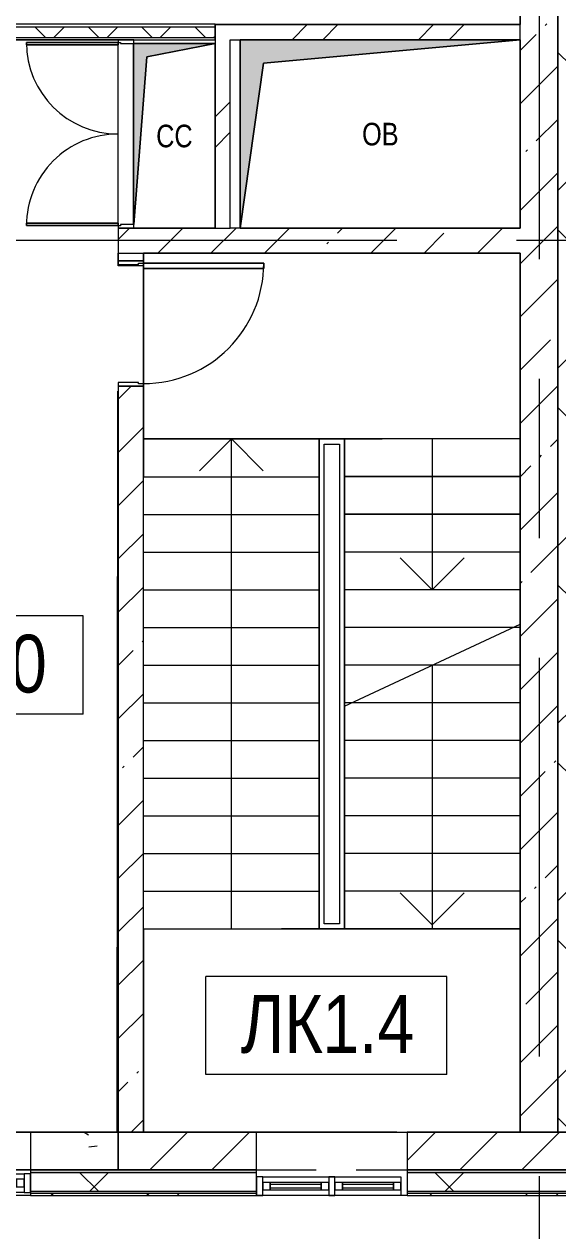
# Model space of a CAD drawing. Header units: millimetres. Extents: x 48966 to 294585, y -43515 to 30344.
# Drawn here: x 87832 to 92082, y -32169 to -22559 of the extents above; entities that cross this region are included whole.
import ezdxf

# ---------------------------------------------------------------- set-up
doc = ezdxf.new("R2010")
doc.units = ezdxf.units.MM
doc.linetypes.add('Осевые', pattern=[6350, 1270, -952.5, 3175, -952.5])
doc.linetypes.add('Сверху', pattern=[793.75, 476.25, -317.5])
for name, color, linetype, lineweight in [('Двери', 7, 'Continuous', 9), ('Импосты витража', 7, 'Continuous', 9), ('Импосты витража-1', 7, 'Continuous', 18), ('Каркас_Импост', 7, 'Continuous', 9), ('Контуры', 7, 'Continuous', 9), ('Линии подступенков-1', 7, 'Continuous', 9), ('Линии свеса', 7, 'Continuous', 9), ('Марки вырезов', 7, 'Continuous', 9), ('Марки помещений', 7, 'Continuous', 9), ('Обобщенные модели', 7, 'Continuous', 9), ('Общие ребра', 7, 'Continuous', 9), ('Окна', 7, 'Continuous', 9), ('Окна-1', 7, 'Сверху', 9), ('Окна-2', 7, 'Continuous', 18), ('Оси-2', 7, 'Осевые', 9), ('Панель', 7, 'Continuous', 9), ('Перекрытия', 7, 'Continuous', 9), ('Стены-1', 7, 'Continuous', 18), ('Типовые аннотации', 7, 'Continuous', 9), ('Черная _1 сплошная', 7, 'Continuous', 9), ('Штриховка разреза-1', 7, 'Continuous', 9), ('Элементы узлов', 7, 'Continuous', 9)]:
    doc.layers.add(name, color=color, linetype=linetype, lineweight=lineweight)
doc.layers.add('Обобщенные модели-2', color=7, linetype='Continuous', lineweight=9, true_color=0xffbc79)
doc.styles.add('Arial', font='Arial.ttf', dxfattribs={"width": 0.8, "height": 180})
doc.styles.add('Arial Narrow_1', font='Arial Narrow.ttf', dxfattribs={"height": 460})
pattern_1 = [(45, (0, 0), (-502.8943, 502.8943), []), (45, (0, 762), (-502.8943, 502.8943), [])]
pattern_2 = [(45, (0, 0), (-424.264, 424.264), [600, -100, 20, -100]), (45, (0, 424), (-424.264, 424.264), [])]
pattern_3 = [(0, (0, 0), (812.8, 203.2), [67.056, -542.544, 67.056, -542.544, -3251.2]), (0, (0, 0), (812.8, 203.2), [-1219.2, 67.056, -1152.144, 67.056, -542.544, -1422.4]), (0, (0, 0), (812.8, 203.2), [-3048, 67.056, -339.344, 67.056, -948.944]), (120, (304.8, 101.6), (-582.37636, 602.30545), [67.056, -542.544, 67.056, -542.544, -3251.2]), (120, (304.8, 101.6), (-582.37636, 602.30545), [-1219.2, 67.056, -1152.144, 67.056, -542.544, -1422.4]), (120, (304.8, 101.6), (-582.37636, 602.30545), [-3048, 67.056, -339.344, 67.056, -948.944]), (240, (406.4, 508), (-230.42364, -805.50545), [67.056, -542.544, 67.056, -542.544, -3251.2]), (240, (406.4, 508), (-230.42364, -805.50545), [-1219.2, 67.056, -1152.144, 67.056, -542.544, -1422.4]), (240, (406.4, 508), (-230.42364, -805.50545), [-3048, 67.056, -339.344, 67.056, -948.944])]
pattern_4 = [(45, (0, 0), (-707.107, 707.107), []), (135, (0, 0), (-707.107, -707.107), [])]

# ---------------------------------------------------------------- blocks, each defined once
blk = doc.blocks.new('Дверь - Двупольная_без ручек - ДТ1 21-15-6161257-План 4-го этажа на отм_ _8_400')
at = {"layer": 'Двери'}
for p, q in [((-709, 791.5), (-729, 791.5)), ((-729, 791.5), (-729, 62.5)), ((-709, 62.5), (-709, 791.5)), ((709, 62.5), (709, 791.5)), ((709, 791.5), (729, 791.5)), ((729, 791.5), (729, 62.5)), ((-729, 62.5), (-709, 62.5)), ((729, 62.5), (709, 62.5))]:
    blk.add_line(p, q, dxfattribs=at)
for centre, start, end in [((-729, 62.5), 360, 90), ((729, 62.5), 90, 180)]:
    blk.add_arc(centre, 729, start, end, dxfattribs=at)
at = {"layer": 'Каркас_Импост'}
for p, q in [((-730, 62.5), (-750, 62.5)), ((-750, 62.5), (-750, -62.5)), ((-730, 42.5), (-730, 62.5)), ((-720, 42.5), (-730, 42.5)), ((-720, -62.5), (-720, 42.5)), ((730, 42.5), (720, 42.5)), ((720, 42.5), (720, -62.5)), ((750, 62.5), (730, 62.5)), ((730, 62.5), (730, 42.5)), ((750, -62.5), (750, 62.5)), ((-750, -62.5), (-720, -62.5)), ((720, -62.5), (750, -62.5))]:
    blk.add_line(p, q, dxfattribs=at)
at = {"layer": 'Панель'}
for p, q in [((-729, 791.5), (-709, 791.5)), ((-729, 62.5), (-729, 791.5)), ((-709, 791.5), (-709, 62.5)), ((709, 791.5), (709, 62.5)), ((729, 791.5), (709, 791.5)), ((729, 62.5), (729, 791.5)), ((-709, 62.5), (-729, 62.5)), ((709, 62.5), (729, 62.5))]:
    blk.add_line(p, q, dxfattribs=at)
blk = doc.blocks.new('M_Окно-Квадратный проем - 1200 x 11450 mm-V1-План 4-го этажа на отм_ _8_400')
at = {"layer": 'Окна'}
for p, q in [((-608.2, -102.5), (-608.2, 102.5)), ((591.8, 102.5), (591.8, -102.5))]:
    blk.add_line(p, q, dxfattribs=at)
at = {"layer": 'Окна-1'}
for p, q in [((-608.2, 102.5), (591.8, 102.5)), ((591.8, -102.5), (-608.2, -102.5))]:
    blk.add_line(p, q, dxfattribs=at)
blk = doc.blocks.new('Прямоугольный импост - Прямоугольный импост 1-2125134-План 4-го этажа на отм_ _8_400')
at = {"layer": 'Импосты витража-1'}
for p, q in [((0, 75), (-50, 75)), ((-50, 75), (-50, -75)), ((0, -75), (0, 75)), ((-50, -75), (0, -75))]:
    blk.add_line(p, q, dxfattribs=at)
blk = doc.blocks.new('Панель окно - Верхнее правое-8291081-План 4-го этажа на отм_ _8_400')
at = {"layer": 'Окна'}
for p, q in [((202.5, 30), (-202.5, 30)), ((-202.5, 30), (-202.5, -30)), ((202.5, -30), (202.5, 30)), ((-202.5, -30), (202.5, -30))]:
    blk.add_line(p, q, dxfattribs=at)
at = {"layer": 'Окна-2'}
for p, q in [((-202.5, 30), (-262.5, 30)), ((-262.5, 30), (-262.5, -30)), ((-202.5, -30), (-202.5, 30)), ((202.5, 12.5), (-202.5, 12.5)), ((-202.5, 12.5), (-202.5, -12.5)), ((202.5, 30), (202.5, -30)), ((262.5, 30), (202.5, 30)), ((202.5, -12.5), (202.5, 12.5)), ((262.5, -30), (262.5, 30)), ((-262.5, -30), (-202.5, -30)), ((-202.5, -12.5), (202.5, -12.5)), ((202.5, -30), (262.5, -30))]:
    blk.add_line(p, q, dxfattribs=at)
blk = doc.blocks.new('Прямоугольный импост - Прямоугольный импост 1-2125237-План 4-го этажа на отм_ _8_400')
at = {"layer": 'Импосты витража-1'}
for p, q in [((-50, 75), (0, 75)), ((-50, -75), (-50, 75)), ((0, 75), (0, -75)), ((0, -75), (-50, -75))]:
    blk.add_line(p, q, dxfattribs=at)
blk = doc.blocks.new('Прямоугольный импост - Прямоугольный импост 1-2125097-План 4-го этажа на отм_ _8_400')
at = {"layer": 'Импосты витража'}
for p, q in [((99481.6, 25742.1), (99481.6, 25892.1)), ((99481.6, 25892.1), (100031.6, 25892.1)), ((100031.6, 25742.1), (99481.6, 25742.1))]:
    blk.add_line(p, q, dxfattribs=at)
blk = doc.blocks.new('Панель окно - Верхнее левое-8278471-План 4-го этажа на отм_ _8_400')
at = {"layer": 'Окна'}
for p, q in [((202.5, 30), (-202.5, 30)), ((-202.5, 30), (-202.5, -30)), ((202.5, -30), (202.5, 30)), ((-202.5, -30), (202.5, -30))]:
    blk.add_line(p, q, dxfattribs=at)
at = {"layer": 'Окна-2'}
for p, q in [((-202.5, 30), (-262.5, 30)), ((-262.5, 30), (-262.5, -30)), ((-202.5, -30), (-202.5, 30)), ((202.5, 12.5), (-202.5, 12.5)), ((-202.5, 12.5), (-202.5, -12.5)), ((202.5, 30), (202.5, -30)), ((262.5, 30), (202.5, 30)), ((202.5, -12.5), (202.5, 12.5)), ((262.5, -30), (262.5, 30)), ((-262.5, -30), (-202.5, -30)), ((-202.5, -12.5), (202.5, -12.5)), ((202.5, -30), (262.5, -30))]:
    blk.add_line(p, q, dxfattribs=at)
blk = doc.blocks.new('Панель окно - Верхнее правое-8278466-План 4-го этажа на отм_ _8_400')
at = {"layer": 'Окна'}
for p, q in [((202.5, 30), (-202.5, 30)), ((-202.5, 30), (-202.5, -30)), ((202.5, -30), (202.5, 30)), ((-202.5, -30), (202.5, -30))]:
    blk.add_line(p, q, dxfattribs=at)
at = {"layer": 'Окна-2'}
for p, q in [((-202.5, 30), (-262.5, 30)), ((-262.5, 30), (-262.5, -30)), ((-202.5, -30), (-202.5, 30)), ((202.5, 12.5), (-202.5, 12.5)), ((-202.5, 12.5), (-202.5, -12.5)), ((202.5, 30), (202.5, -30)), ((262.5, 30), (202.5, 30)), ((202.5, -12.5), (202.5, 12.5)), ((262.5, -30), (262.5, 30)), ((-262.5, -30), (-202.5, -30)), ((-202.5, -12.5), (202.5, -12.5)), ((202.5, -30), (262.5, -30))]:
    blk.add_line(p, q, dxfattribs=at)
blk = doc.blocks.new('Прямоугольный импост - Прямоугольный импост 1-2108582-План 4-го этажа на отм_ _8_400')
at = {"layer": 'Импосты витража-1'}
for p, q in [((-25, 75), (25, 75)), ((-25, -75), (-25, 75)), ((25, 75), (25, -75)), ((25, -75), (-25, -75))]:
    blk.add_line(p, q, dxfattribs=at)
blk = doc.blocks.new('Прямоугольный импост - Прямоугольный импост 1-V5-План 4-го этажа на отм_ _8_400')
at = {"layer": 'Импосты витража'}
for p, q in [((76081.6, 25742.1), (76081.6, 25892.1)), ((76081.6, 25892.1), (76631.6, 25892.1)), ((76631.6, 25742.1), (76081.6, 25742.1))]:
    blk.add_line(p, q, dxfattribs=at)
blk = doc.blocks.new('M_Окно-Квадратный проем - 1200 x 11450 mm-V2-План 4-го этажа на отм_ _8_400')
at = {"layer": 'Окна'}
for p, q in [((-608.2, -150), (-608.2, 150)), ((591.8, 150), (591.8, -150))]:
    blk.add_line(p, q, dxfattribs=at)
at = {"layer": 'Окна-1'}
for p, q in [((-608.2, 150), (591.8, 150)), ((591.8, -150), (-608.2, -150))]:
    blk.add_line(p, q, dxfattribs=at)
blk = doc.blocks.new('170_ОтверстиеПрямоугольноеВертикальное - 170_ОтверстиеПрямоугольноеВертикальное-5689054-План 4-го этажа на отм_ _8_400')
at = {"layer": 'Обобщенные модели'}
for p, q in [((-1115, -750), (-1115, 750)), ((-1115, 750), (1115, 750)), ((1115, 750), (1115, -750)), ((1115, -750), (-1115, -750))]:
    blk.add_line(p, q, dxfattribs=at)
blk = doc.blocks.new('170_ОтверстиеПрямоугольноеВертикальное - 170_ОтверстиеПрямоугольноеВертикальное-5689056-План 4-го этажа на отм_ _8_400')
at = {"layer": 'Обобщенные модели'}
for p, q in [((-325, -706.5), (-325, 734)), ((-322.5, 735), (325, 735)), ((325, 735), (325, -735)), ((325, -735), (-322.5, -735))]:
    blk.add_line(p, q, dxfattribs=at)
blk = doc.blocks.new('Дверь - Однопольная - ДВ1_21х10-6240621-План 4-го этажа на отм_ _8_400')
at = {"layer": 'Двери'}
for p, q in [((-439, 1058), (-479, 1058)), ((-479, 1058), (-479, 100)), ((-439, 100), (-439, 1058)), ((-479, 100), (-439, 100))]:
    blk.add_line(p, q, dxfattribs=at)
blk.add_arc((-479, 100), 958, 360, 90, dxfattribs=at)
at = {"layer": 'Каркас_Импост'}
for p, q in [((-480, 100), (-500, 100)), ((-500, 100), (-500, -100)), ((-480, 60), (-480, 100)), ((500, 100), (480, 100)), ((480, 100), (480, 60)), ((500, -100), (500, 100)), ((-470, 60), (-480, 60)), ((-470, -100), (-470, 60)), ((480, 60), (470, 60)), ((470, 60), (470, -100)), ((-500, -100), (-470, -100)), ((470, -100), (500, -100))]:
    blk.add_line(p, q, dxfattribs=at)
at = {"layer": 'Панель'}
for p, q in [((-479, 1058), (-439, 1058)), ((-479, 100), (-479, 1058)), ((-439, 1058), (-439, 100)), ((-439, 100), (-479, 100))]:
    blk.add_line(p, q, dxfattribs=at)
blk = doc.blocks.new('Марка помещения_Р - Марка помещения-4575829-План 4-го этажа на отм_ _8_400')
at = {"layer": 'Марки помещений'}
for p, q in [((-4.79375, -1.95625), (-4.79375, 1.95625)), ((4.79375, 1.95625), (-4.79375, 1.95625)), ((4.79375, -1.95625), (4.79375, 1.95625)), ((4.79375, -1.95625), (-4.79375, -1.95625))]:
    blk.add_line(p, q, dxfattribs=at)

msp = doc.modelspace()

# ---------------------------------------------------------------- hatches: boundary and pattern name
at = {"layer": 'Штриховка разреза-1'}
h = msp.add_hatch(dxfattribs=at)
h.set_pattern_fill('FP_3', color=256, style=0, pattern_type=2)
h.set_pattern_definition(pattern_4)
h.paths.add_polyline_path([(92081.6, -31383.4), (92181.6, -31383.4), (92181.6, -15732.9), (92081.6, -15732.9), (92081.6, -29700.8)], flags=0)
h = msp.add_hatch(dxfattribs=at)
h.set_pattern_fill('FP_4', color=256, style=0, pattern_type=2)
h.set_pattern_definition(pattern_2)
h.paths.add_polyline_path([(92081.6, -31383.4), (92081.6, -16032.9), (91781.6, -16032.9), (91781.6, -31383.4), (92025.5, -31383.4)], flags=0)
h = msp.add_hatch(dxfattribs=at)
h.set_pattern_fill('FP_5', color=256, style=0, pattern_type=2)
h.set_pattern_definition([(45, (0, 0), (-212.132, 212.132), []), (135, (0, 0), (-212.132, -212.132), [])])
h.paths.add_polyline_path([(89351.6, -22665.4), (89351.6, -22580.4), (85751.6, -22580.4), (85751.6, -22665.4), (87163.9, -22665.4)], flags=0)
h = msp.add_hatch(dxfattribs=at)
h.set_pattern_fill('FP_2', color=256, style=0, pattern_type=2)
h.set_pattern_definition(pattern_1)
h.paths.add_polyline_path([(91781.6, -22682.9), (91781.6, -22562.9), (89351.6, -22562.9), (89351.6, -22682.9), (90405, -22682.9)], flags=0)
h = msp.add_hatch(dxfattribs=at)
h.set_pattern_fill('FP_2', color=256, style=0, pattern_type=2)
h.set_pattern_definition(pattern_1)
h.paths.add_polyline_path([(89471.6, -24182.9), (89471.6, -22682.9), (89351.6, -22682.9), (89351.6, -24182.9)], flags=0)
h = msp.add_hatch(dxfattribs=at)
h.set_pattern_fill('FP_4', color=256, style=0, pattern_type=2)
h.set_pattern_definition(pattern_2)
h.paths.add_polyline_path([(91781.6, -24382.9), (91781.6, -24182.9), (88579.1, -24184.1), (88579.1, -24382.9), (90405, -24382.9)], flags=0)
h = msp.add_hatch(dxfattribs=at)
h.set_pattern_fill('FP_4', color=256, style=0, pattern_type=2)
h.set_pattern_definition(pattern_2)
h.paths.add_polyline_path([(88581.6, -31382.9), (88781.6, -31382.9), (88781.6, -25442.9), (88581.6, -25442.9), (88581.6, -31381.4)], flags=0)
h.paths.add_polyline_path([(88781.6, -24442.9), (88781.6, -24382.9), (88581.6, -24382.9), (88581.6, -24442.9)], flags=0)
h = msp.add_hatch(dxfattribs=at)
h.set_pattern_fill('FP_8', color=256, style=0, pattern_type=2)
h.set_pattern_definition([(50, (0, 0), (1457.472, -127.512), [152.4, -1676.4]), (355, (0, 0), (-281.942, 1528.454), [121.92, -1341.12]), (100.451, (121.5, -10.6), (1175.541, 1400.933), [129.52, -1424.72]), (46.184, (0, 406.4), (2168.632, -336.342), [228.6, -2514.6]), (96.636, (180.7, 378.4), (1899.22, 1979.42), [194.28, -2137.08]), (351.184, (0, 406.4), (1899.24, 1979.4), [182.88, -2011.68]), (21, (203.2, 304.8), (1212.915, -818.121), [152.4, -1676.4]), (326, (203.2, 304.8), (494.417, 1473.504), [121.92, -1341.12]), (71.451, (304.3, 236.6), (1707.337, 655.37), [129.52, -1424.72]), (37.5, (0, 0), (24.7094, 676.4402), [67.056, -1257.808, 67.056, -1294.384, -1346.2]), (37.5, (0, 0), (24.7094, 676.4402), [-2686.304, 67.056, -1279.144]), (7.5, (0, 0), (534.558, 801.444), [67.056, -709.168, 67.056, -1227.328, -513.08]), (7.5, (0, 0), (534.558, 801.444), [-2070.608, 67.056, -446.024]), (327.5, (-453.14, 0), (1084.7275, -45.8312), [67.056, -440.944, 67.056, -1517.904, -2103.12]), (327.5, (-453.14, 0), (1084.7275, -45.8312), [-2092.96, 67.056, -2036.064]), (317.5, (-656.3, 0), (1185.035, 203.414), [67.056, -593.344, 67.056, -985.52, -1493.52]), (317.5, (-656.3, 0), (1185.035, 203.414), [-1712.976, 67.056, -1426.464])])
h.paths.add_polyline_path([(87974.2, -31683.4), (88581.6, -31683.4), (88581.6, -31383.4), (87881.6, -31383.4), (87881.6, -31683.4)], flags=0)
h.paths.add_polyline_path([(86681.6, -31683.4), (86681.6, -31383.4), (86031.6, -31383.4), (86031.6, -31683.4)], flags=0)
h = msp.add_hatch(dxfattribs=at)
h.set_pattern_fill('FP_7', color=256, style=0, pattern_type=2)
h.set_pattern_definition([(45, (0, 0), (-493.914, 493.914), []), (45, (493.9, 0), (-493.914, 493.914), [873.125, -174.625, 6.706, -167.919])])
h.paths.add_polyline_path([(88581.6, -31683.4), (89681.6, -31683.4), (89681.6, -31383.4), (88581.6, -31383.4)], flags=0)
h.paths.add_polyline_path([(90881.6, -31683.4), (100124.5, -31683.4), (100124.5, -31383.4), (90881.6, -31383.4)], flags=0)
h = msp.add_hatch(dxfattribs=at)
h.set_pattern_fill('FP_1', color=256, style=0, pattern_type=2)
h.set_pattern_definition(pattern_3)
h.paths.add_polyline_path([(86681.6, -31703.5), (86681.6, -31683.5), (83631.6, -31683.5), (83631.6, -31703.5), (85543.4, -31703.5)], flags=0)
h.paths.add_polyline_path([(78735.9, -31703.5), (79171.6, -31703.5), (79171.6, -31683.5), (78735.9, -31683.5)], flags=0)
h.paths.add_polyline_path([(80371.6, -31703.5), (82431.6, -31703.5), (82431.6, -31683.5), (80371.6, -31683.5)], flags=0)
edge = h.paths.add_edge_path(flags=0)
edge.add_line((100124.5, -31683.5), (90881.6, -31683.5))
edge.add_line((90881.6, -31683.5), (90881.6, -31703.5))
edge.add_line((90881.6, -31703.5), (93646, -31703.5))
edge.add_line((93646, -31703.5), (100124.5, -31703.5))
h.paths.add_polyline_path([(88784.5, -31703.5), (89681.6, -31703.5), (89681.6, -31683.5), (87881.6, -31683.5), (87881.6, -31703.5), (87974.2, -31703.5)], flags=0)
h = msp.add_hatch(dxfattribs=at)
h.set_pattern_fill('FP_3', color=256, style=0, pattern_type=2)
h.set_pattern_definition(pattern_4)
h.paths.add_polyline_path([(86681.6, -31853.5), (86681.6, -31703.5), (83631.6, -31703.5), (83631.6, -31853.5), (85543.4, -31853.5)], flags=0)
h.paths.add_polyline_path([(78736.3, -31853.5), (79171.6, -31853.5), (79171.6, -31703.5), (78735.9, -31703.5)], flags=0)
h.paths.add_polyline_path([(80371.6, -31853.5), (82431.6, -31853.5), (82431.6, -31703.5), (80371.6, -31703.5)], flags=0)
edge = h.paths.add_edge_path(flags=0)
edge.add_line((100124.5, -31703.5), (90881.6, -31703.5))
edge.add_line((90881.6, -31703.5), (90881.6, -31853.5))
edge.add_line((90881.6, -31853.5), (93646, -31853.5))
edge.add_line((93646, -31853.5), (100124.5, -31853.5))
h.paths.add_polyline_path([(88784.5, -31853.5), (89681.6, -31853.5), (89681.6, -31703.5), (87881.6, -31703.5), (87881.6, -31853.5), (87974.2, -31853.5)], flags=0)
h = msp.add_hatch(dxfattribs=at)
h.set_pattern_fill('FP_1', color=256, style=0, pattern_type=2)
h.set_pattern_definition(pattern_3)
h.paths.add_polyline_path([(85543.4, -31868.5), (86681.6, -31868.5), (86681.6, -31853.5), (83631.6, -31853.5), (83631.6, -31868.5), (83922.9, -31868.5)], flags=0)
h.paths.add_polyline_path([(78736.4, -31868.5), (79171.6, -31868.5), (79171.6, -31853.5), (78736.3, -31853.5)], flags=0)
h.paths.add_polyline_path([(80371.6, -31868.5), (82431.6, -31868.5), (82431.6, -31853.5), (80371.6, -31853.5)], flags=0)
edge = h.paths.add_edge_path(flags=0)
edge.add_line((100124.5, -31853.5), (90881.6, -31853.5))
edge.add_line((90881.6, -31853.5), (90881.6, -31868.5))
edge.add_line((90881.6, -31868.5), (93646, -31868.5))
edge.add_line((93646, -31868.5), (100124.5, -31868.5))
h.paths.add_polyline_path([(89681.6, -31868.5), (89681.6, -31853.5), (87881.6, -31853.5), (87881.6, -31868.5), (88784.5, -31868.5)], flags=0)
h = msp.add_hatch(dxfattribs=at)
h.set_pattern_fill('FP_2', color=256, style=0, pattern_type=2)
h.set_pattern_definition(pattern_1)
h.paths.add_polyline_path([(85543.4, -31888.5), (86681.6, -31888.5), (86681.6, -31868.5), (83631.6, -31868.5), (83631.6, -31888.5), (83922.9, -31888.5)], flags=0)
h.paths.add_polyline_path([(78736.4, -31888.5), (79171.6, -31888.5), (79171.6, -31868.5), (78736.4, -31868.5)], flags=0)
h.paths.add_polyline_path([(80371.6, -31888.5), (82431.6, -31888.5), (82431.6, -31868.5), (80371.6, -31868.5)], flags=0)
h.paths.add_polyline_path([(93646, -31888.5), (100124.5, -31888.5), (100124.5, -31868.5), (90881.6, -31868.5), (90881.6, -31888.5), (92025.5, -31888.5)], flags=0)
h.paths.add_polyline_path([(88784.5, -31888.5), (89681.6, -31888.5), (89681.6, -31868.5), (87881.6, -31868.5), (87881.6, -31888.5), (87974.2, -31888.5)], flags=0)
at = {"layer": 'Элементы узлов'}
for points in [[(88703.9, -24154.1), (88807.6, -22818.9), (89351.6, -22712.9), (88701.6, -22714.1), (88701.6, -24154.1)], [(89551.6, -24182.9), (89738.1, -22869.4), (91781.6, -22682.9), (89551.6, -22682.9), (89551.6, -24165)]]:
    msp.add_hatch(color=256, dxfattribs=at).paths.add_polyline_path(points, flags=0)

# ---------------------------------------------------------------- linework, layer by layer
at = {"layer": 'Контуры'}
for p, q in [((88781.6, -24382.9), (88781.6, -25862.9)), ((91781.6, -24382.9), (88781.6, -24382.9)), ((88781.6, -24382.9), (88781.6, -25862.9)), ((91781.6, -24382.9), (88781.6, -24382.9)), ((88781.6, -24382.9), (88781.6, -26162.9)), ((91781.6, -24382.9), (88781.6, -24382.9)), ((88781.6, -24382.9), (88781.6, -26162.9)), ((91781.6, -24382.9), (88781.6, -24382.9)), ((88781.6, -24382.9), (88781.6, -25562.9)), ((91781.6, -24382.9), (88781.6, -24382.9)), ((88781.6, -24382.9), (88781.6, -25862.9)), ((91781.6, -24382.9), (88781.6, -24382.9)), ((91781.6, -25862.9), (91781.6, -24382.9)), ((91781.6, -25862.9), (91781.6, -24382.9)), ((91781.6, -25862.8), (91781.6, -24382.9)), ((91781.6, -25862.9), (91781.6, -24382.9)), ((91781.6, -25866.2), (91781.6, -24382.9)), ((91781.6, -25862.9), (91781.6, -24382.9)), ((88781.6, -29762.9), (88781.6, -25562.9)), ((88781.6, -25862.9), (90181.6, -25862.9)), ((88781.6, -29762.9), (88781.6, -25862.9)), ((88781.6, -29762.9), (88781.6, -25862.9)), ((88781.6, -29762.9), (88781.6, -25862.9)), ((90181.6, -25862.8), (90381.6, -25862.8)), ((90181.6, -26162.9), (90181.6, -25862.9)), ((90181.6, -25862.9), (90681.6, -25862.9)), ((90181.6, -29762.9), (90181.6, -25862.9)), ((90181.6, -29762.9), (90181.6, -25862.9)), ((91781.6, -25862.8), (90381.6, -25862.8)), ((91781.6, -25862.9), (90381.6, -25862.9)), ((90381.6, -25862.9), (90381.6, -27989.3)), ((90381.6, -25862.9), (90381.6, -29762.9)), ((90381.6, -25862.9), (90381.6, -29762.8)), ((90381.6, -25862.9), (90381.6, -29762.8)), ((91781.6, -25862.8), (91781.6, -29762.8)), ((91781.6, -25862.9), (91781.6, -27336.5)), ((91781.6, -25862.9), (91781.6, -29762.9)), ((91781.6, -25862.9), (91781.6, -29762.9)), ((91781.6, -25862.9), (91781.6, -29762.9)), ((91781.6, -25862.9), (91781.6, -29762.9)), ((91781.6, -25866.2), (91781.6, -29766.2)), ((88781.6, -26162.9), (90181.6, -26162.9)), ((88781.6, -26162.9), (89881.6, -26162.9)), ((88781.6, -29762.9), (88781.6, -26162.9)), ((88781.6, -29762.9), (88781.6, -26162.9)), ((90181.6, -29762.9), (90181.6, -26162.9)), ((88781.6, -29762.9), (88781.6, -31382.9)), ((88781.6, -29762.9), (88781.6, -31382.9)), ((88781.6, -29762.9), (88781.6, -31382.9)), ((88781.6, -29762.9), (88781.6, -31132.9)), ((88781.6, -29762.9), (88781.6, -31132.9)), ((88781.6, -29762.9), (88781.6, -31132.9)), ((88781.6, -29762.9), (90181.6, -29762.9)), ((88781.6, -29762.9), (90181.6, -29762.9)), ((88781.6, -29762.9), (90181.6, -29762.9)), ((88781.6, -29762.9), (89881.6, -29762.9)), ((88781.6, -29762.9), (89881.6, -29762.9)), ((88781.6, -29762.9), (89881.6, -29762.9)), ((90681.6, -29762.9), (89881.6, -29762.9)), ((90681.6, -29762.9), (89881.6, -29762.9)), ((90381.6, -29762.8), (90181.6, -29762.9)), ((90381.6, -29762.9), (90181.6, -29762.9)), ((90381.6, -29762.9), (90181.6, -29762.9)), ((91781.6, -29762.8), (90381.6, -29762.8)), ((91781.6, -29762.9), (90381.6, -29762.9)), ((91781.6, -31382.9), (91781.6, -29762.8)), ((91781.6, -31382.9), (91781.6, -29762.9)), ((91781.6, -31382.9), (91781.6, -29762.9)), ((91781.6, -31132.9), (91781.6, -29762.9)), ((91781.6, -31132.9), (91781.6, -29762.9)), ((91781.6, -31132.9), (91781.6, -29766.2)), ((88781.6, -31382.9), (91781.6, -31382.9)), ((88781.6, -31382.9), (91781.6, -31382.9)), ((88781.6, -31382.9), (91781.6, -31382.9))]:
    msp.add_line(p, q, dxfattribs=at)
at = {"layer": 'Линии подступенков-1'}
for p, q in [((88781.6, -25862.9), (90181.6, -25862.9)), ((91781.6, -25862.8), (90381.6, -25862.8)), ((91781.6, -25862.9), (90381.6, -25862.9)), ((88781.6, -26162.9), (90181.6, -26162.9)), ((88781.6, -26162.9), (90181.6, -26162.9)), ((88781.6, -26162.9), (90181.6, -26162.9)), ((88781.6, -26162.9), (89881.6, -26162.9)), ((88781.6, -26162.9), (89881.6, -26162.9)), ((88781.6, -26162.9), (89881.6, -26162.9)), ((91781.6, -26162.8), (90381.6, -26162.8)), ((91781.6, -26162.9), (90381.6, -26162.9)), ((91781.6, -26162.9), (90381.6, -26162.9)), ((91781.6, -26162.9), (90381.6, -26162.9)), ((88781.6, -26462.9), (90181.6, -26462.9)), ((88781.6, -26462.9), (90181.6, -26462.9)), ((88781.6, -26462.9), (90181.6, -26462.9)), ((88781.6, -26462.9), (89881.6, -26462.9)), ((88781.6, -26462.9), (89881.6, -26462.9)), ((88781.6, -26462.9), (89881.6, -26462.9)), ((91781.6, -26462.8), (90381.6, -26462.8)), ((91781.6, -26462.9), (90381.6, -26462.9)), ((91781.6, -26462.9), (90381.6, -26462.9)), ((91781.6, -26462.9), (90381.6, -26462.9)), ((88781.6, -26762.9), (90181.6, -26762.9)), ((88781.6, -26762.9), (90181.6, -26762.9)), ((88781.6, -26762.9), (90181.6, -26762.9)), ((88781.6, -26762.9), (89881.6, -26762.9)), ((88781.6, -26762.9), (89881.6, -26762.9)), ((88781.6, -26762.9), (89881.6, -26762.9)), ((91781.6, -26762.8), (90381.6, -26762.8)), ((91781.6, -26762.9), (90381.6, -26762.9)), ((91781.6, -26762.9), (90381.6, -26762.9)), ((91781.6, -26762.9), (90381.6, -26762.9)), ((88781.6, -27062.9), (90181.6, -27062.9)), ((88781.6, -27062.9), (90181.6, -27062.9)), ((88781.6, -27062.9), (90181.6, -27062.9)), ((88781.6, -27062.9), (89881.6, -27062.9)), ((88781.6, -27062.9), (89881.6, -27062.9)), ((88781.6, -27062.9), (89881.6, -27062.9)), ((91781.6, -27062.8), (90381.6, -27062.8)), ((91781.6, -27062.9), (90381.6, -27062.9)), ((91781.6, -27062.9), (90381.6, -27062.9)), ((91781.6, -27062.9), (90381.6, -27062.9)), ((88781.6, -27362.9), (90181.6, -27362.9)), ((88781.6, -27362.9), (90181.6, -27362.9)), ((88781.6, -27362.9), (90181.6, -27362.9)), ((88781.6, -27362.9), (89881.6, -27362.9)), ((88781.6, -27362.9), (89881.6, -27362.9)), ((88781.6, -27362.9), (89881.6, -27362.9)), ((91781.6, -27362.8), (90381.6, -27362.8)), ((91725, -27362.9), (90381.6, -27362.9)), ((91781.6, -27362.9), (90381.6, -27362.9)), ((91781.6, -27362.9), (90381.6, -27362.9)), ((88781.6, -27662.9), (90181.6, -27662.9)), ((88781.6, -27662.9), (90181.6, -27662.9)), ((88781.6, -27662.9), (90181.6, -27662.9)), ((88781.6, -27662.9), (89881.6, -27662.9)), ((88781.6, -27662.9), (89881.6, -27662.9)), ((88781.6, -27662.9), (89881.6, -27662.9)), ((91781.6, -27662.8), (90381.6, -27662.8)), ((91081.6, -27662.9), (90381.6, -27662.9)), ((91781.6, -27662.9), (90381.6, -27662.9)), ((91781.6, -27662.9), (90381.6, -27662.9)), ((88781.6, -27962.9), (90181.6, -27962.9)), ((88781.6, -27962.9), (90181.6, -27962.9)), ((88781.6, -27962.9), (90181.6, -27962.9)), ((88781.6, -27962.9), (89881.6, -27962.9)), ((88781.6, -27962.9), (89881.6, -27962.9)), ((88781.6, -27962.9), (89881.6, -27962.9)), ((91781.6, -27962.8), (90381.6, -27962.8)), ((90438.3, -27962.9), (90381.6, -27962.9)), ((91781.6, -27962.9), (90381.6, -27962.9)), ((91781.6, -27962.9), (90381.6, -27962.9)), ((88781.6, -28262.9), (90181.6, -28262.9)), ((88781.6, -28262.9), (90181.6, -28262.9)), ((88781.6, -28262.9), (90181.6, -28262.9)), ((88781.6, -28262.9), (89881.6, -28262.9)), ((88781.6, -28262.9), (89881.6, -28262.9)), ((88781.6, -28262.9), (89881.6, -28262.9)), ((91781.6, -28262.8), (90381.6, -28262.8)), ((91781.6, -28262.9), (90381.6, -28262.9)), ((91781.6, -28262.9), (90381.6, -28262.9)), ((88781.6, -28562.9), (90181.6, -28562.9)), ((88781.6, -28562.9), (90181.6, -28562.9)), ((88781.6, -28562.9), (90181.6, -28562.9)), ((88781.6, -28562.9), (89881.6, -28562.9)), ((88781.6, -28562.9), (89881.6, -28562.9)), ((88781.6, -28562.9), (89881.6, -28562.9)), ((91781.6, -28562.8), (90381.6, -28562.8)), ((91781.6, -28562.9), (90381.6, -28562.9)), ((91781.6, -28562.9), (90381.6, -28562.9)), ((88781.6, -28862.9), (90181.6, -28862.9)), ((88781.6, -28862.9), (90181.6, -28862.9)), ((88781.6, -28862.9), (90181.6, -28862.9)), ((88781.6, -28862.9), (89881.6, -28862.9)), ((88781.6, -28862.9), (89881.6, -28862.9)), ((88781.6, -28862.9), (89881.6, -28862.9)), ((91781.6, -28862.8), (90381.6, -28862.8)), ((91781.6, -28862.9), (90381.6, -28862.9)), ((91781.6, -28862.9), (90381.6, -28862.9)), ((88781.6, -29162.9), (90181.6, -29162.9)), ((88781.6, -29162.9), (90181.6, -29162.9)), ((88781.6, -29162.9), (90181.6, -29162.9)), ((88781.6, -29162.9), (89881.6, -29162.9)), ((88781.6, -29162.9), (89881.6, -29162.9)), ((88781.6, -29162.9), (89881.6, -29162.9)), ((91781.6, -29162.8), (90381.6, -29162.8)), ((91781.6, -29162.9), (90381.6, -29162.9)), ((91781.6, -29162.9), (90381.6, -29162.9)), ((88781.6, -29462.9), (90181.6, -29462.9)), ((88781.6, -29462.9), (90181.6, -29462.9)), ((88781.6, -29462.9), (90181.6, -29462.9)), ((88781.6, -29462.9), (89881.6, -29462.9)), ((88781.6, -29462.9), (89881.6, -29462.9)), ((88781.6, -29462.9), (89881.6, -29462.9)), ((91781.6, -29462.8), (90381.6, -29462.8)), ((91781.6, -29462.9), (90381.6, -29462.9)), ((91781.6, -29462.9), (90381.6, -29462.9)), ((88781.6, -29762.9), (90181.6, -29762.9)), ((88781.6, -29762.9), (90181.6, -29762.9)), ((88781.6, -29762.9), (90181.6, -29762.9)), ((88781.6, -29762.9), (89881.6, -29762.9)), ((88781.6, -29762.9), (89881.6, -29762.9)), ((88781.6, -29762.9), (89881.6, -29762.9)), ((91781.6, -29762.8), (90381.6, -29762.8)), ((91781.6, -29762.9), (90381.6, -29762.9)), ((91781.6, -29762.9), (90381.6, -29762.9))]:
    msp.add_line(p, q, dxfattribs=at)
at = {"layer": 'Линии свеса'}
for p, q in [((88781.6, -26162.9), (90181.6, -26162.9)), ((88781.6, -26162.9), (90181.6, -26162.9)), ((88781.6, -26162.9), (89881.6, -26162.9)), ((88781.6, -26162.9), (89881.6, -26162.9)), ((91781.6, -26162.8), (90381.6, -26162.8)), ((91781.6, -26162.9), (90381.6, -26162.9)), ((91781.6, -26162.9), (90381.6, -26162.9)), ((88781.6, -26462.9), (90181.6, -26462.9)), ((88781.6, -26462.9), (90181.6, -26462.9)), ((88781.6, -26462.9), (90181.6, -26462.9)), ((88781.6, -26462.9), (89881.6, -26462.9)), ((88781.6, -26462.9), (89881.6, -26462.9)), ((88781.6, -26462.9), (89881.6, -26462.9)), ((91781.6, -26462.8), (90381.6, -26462.8)), ((91781.6, -26462.9), (90381.6, -26462.9)), ((91781.6, -26462.9), (90381.6, -26462.9)), ((91781.6, -26462.9), (90381.6, -26462.9)), ((88781.6, -26762.9), (90181.6, -26762.9)), ((88781.6, -26762.9), (90181.6, -26762.9)), ((88781.6, -26762.9), (90181.6, -26762.9)), ((88781.6, -26762.9), (89881.6, -26762.9)), ((88781.6, -26762.9), (89881.6, -26762.9)), ((88781.6, -26762.9), (89881.6, -26762.9)), ((91781.6, -26762.8), (90381.6, -26762.8)), ((91781.6, -26762.9), (90381.6, -26762.9)), ((91781.6, -26762.9), (90381.6, -26762.9)), ((91781.6, -26762.9), (90381.6, -26762.9)), ((88781.6, -27062.9), (90181.6, -27062.9)), ((88781.6, -27062.9), (90181.6, -27062.9)), ((88781.6, -27062.9), (90181.6, -27062.9)), ((88781.6, -27062.9), (89881.6, -27062.9)), ((88781.6, -27062.9), (89881.6, -27062.9)), ((88781.6, -27062.9), (89881.6, -27062.9)), ((91781.6, -27062.8), (90381.6, -27062.8)), ((91781.6, -27062.9), (90381.6, -27062.9)), ((91781.6, -27062.9), (90381.6, -27062.9)), ((91781.6, -27062.9), (90381.6, -27062.9)), ((88781.6, -27362.9), (90181.6, -27362.9)), ((88781.6, -27362.9), (90181.6, -27362.9)), ((88781.6, -27362.9), (90181.6, -27362.9)), ((88781.6, -27362.9), (89881.6, -27362.9)), ((88781.6, -27362.9), (89881.6, -27362.9)), ((88781.6, -27362.9), (89881.6, -27362.9)), ((91781.6, -27362.8), (90381.6, -27362.8)), ((91725, -27362.9), (90381.6, -27362.9)), ((91781.6, -27362.9), (90381.6, -27362.9)), ((91781.6, -27362.9), (90381.6, -27362.9)), ((88781.6, -27662.9), (90181.6, -27662.9)), ((88781.6, -27662.9), (90181.6, -27662.9)), ((88781.6, -27662.9), (90181.6, -27662.9)), ((88781.6, -27662.9), (89881.6, -27662.9)), ((88781.6, -27662.9), (89881.6, -27662.9)), ((88781.6, -27662.9), (89881.6, -27662.9)), ((91781.6, -27662.8), (90381.6, -27662.8)), ((91081.6, -27662.9), (90381.6, -27662.9)), ((91781.6, -27662.9), (90381.6, -27662.9)), ((91781.6, -27662.9), (90381.6, -27662.9)), ((88781.6, -27962.9), (90181.6, -27962.9)), ((88781.6, -27962.9), (90181.6, -27962.9)), ((88781.6, -27962.9), (90181.6, -27962.9)), ((88781.6, -27962.9), (89881.6, -27962.9)), ((88781.6, -27962.9), (89881.6, -27962.9)), ((88781.6, -27962.9), (89881.6, -27962.9)), ((91781.6, -27962.8), (90381.6, -27962.8)), ((90438.3, -27962.9), (90381.6, -27962.9)), ((91781.6, -27962.9), (90381.6, -27962.9)), ((91781.6, -27962.9), (90381.6, -27962.9)), ((88781.6, -28262.9), (90181.6, -28262.9)), ((88781.6, -28262.9), (90181.6, -28262.9)), ((88781.6, -28262.9), (90181.6, -28262.9)), ((88781.6, -28262.9), (89881.6, -28262.9)), ((88781.6, -28262.9), (89881.6, -28262.9)), ((88781.6, -28262.9), (89881.6, -28262.9)), ((91781.6, -28262.8), (90381.6, -28262.8)), ((91781.6, -28262.9), (90381.6, -28262.9)), ((91781.6, -28262.9), (90381.6, -28262.9)), ((88781.6, -28562.9), (90181.6, -28562.9)), ((88781.6, -28562.9), (90181.6, -28562.9)), ((88781.6, -28562.9), (90181.6, -28562.9)), ((88781.6, -28562.9), (89881.6, -28562.9)), ((88781.6, -28562.9), (89881.6, -28562.9)), ((88781.6, -28562.9), (89881.6, -28562.9)), ((91781.6, -28562.8), (90381.6, -28562.8)), ((91781.6, -28562.9), (90381.6, -28562.9)), ((91781.6, -28562.9), (90381.6, -28562.9)), ((88781.6, -28862.9), (90181.6, -28862.9)), ((88781.6, -28862.9), (90181.6, -28862.9)), ((88781.6, -28862.9), (90181.6, -28862.9)), ((88781.6, -28862.9), (89881.6, -28862.9)), ((88781.6, -28862.9), (89881.6, -28862.9)), ((88781.6, -28862.9), (89881.6, -28862.9)), ((91781.6, -28862.8), (90381.6, -28862.8)), ((91781.6, -28862.9), (90381.6, -28862.9)), ((91781.6, -28862.9), (90381.6, -28862.9)), ((88781.6, -29162.9), (90181.6, -29162.9)), ((88781.6, -29162.9), (90181.6, -29162.9)), ((88781.6, -29162.9), (90181.6, -29162.9)), ((88781.6, -29162.9), (89881.6, -29162.9)), ((88781.6, -29162.9), (89881.6, -29162.9)), ((88781.6, -29162.9), (89881.6, -29162.9)), ((91781.6, -29162.8), (90381.6, -29162.8)), ((91781.6, -29162.9), (90381.6, -29162.9)), ((91781.6, -29162.9), (90381.6, -29162.9)), ((88781.6, -29462.9), (90181.6, -29462.9)), ((88781.6, -29462.9), (90181.6, -29462.9)), ((88781.6, -29462.9), (90181.6, -29462.9)), ((88781.6, -29462.9), (89881.6, -29462.9)), ((88781.6, -29462.9), (89881.6, -29462.9)), ((88781.6, -29462.9), (89881.6, -29462.9)), ((91781.6, -29462.8), (90381.6, -29462.8)), ((91781.6, -29462.9), (90381.6, -29462.9)), ((91781.6, -29462.9), (90381.6, -29462.9))]:
    msp.add_line(p, q, dxfattribs=at)
at = {"layer": 'Марки вырезов'}
msp.add_line((90381.6, -27989.3), (91781.6, -27336.5), dxfattribs=at)
at = {"layer": 'Обобщенные модели-2'}
for p, q in [((91781.6, -22682.9), (89551.6, -22682.9)), ((89551.6, -22682.9), (89551.6, -24182.9)), ((91781.6, -24182.9), (91781.6, -22682.9)), ((89551.6, -24182.9), (91781.6, -24182.9))]:
    msp.add_line(p, q, dxfattribs=at)
at = {"layer": 'Общие ребра'}
for p, q in [((85751.6, -22580.4), (89351.6, -22580.4)), ((91781.6, -22682.9), (91781.6, -22562.9)), ((85751.6, -22665.4), (89351.6, -22665.4)), ((88579.1, -24184.1), (88579.1, -24382.9)), ((89351.6, -24182.9), (89471.6, -24182.9)), ((88581.6, -24382.9), (88581.6, -24442.9)), ((88781.6, -24442.9), (88781.6, -24392.9)), ((88581.6, -25442.9), (88581.6, -31381.4)), ((88781.6, -31382.9), (88781.6, -25442.9)), ((88581.6, -31383.4), (87881.6, -31383.4)), ((88581.6, -31383.4), (88581.6, -31683.4)), ((88581.6, -31683.4), (88581.6, -31383.4)), ((91781.6, -31383.4), (92081.6, -31383.4)), ((92081.6, -31383.4), (92181.6, -31383.4)), ((87881.6, -31703.5), (89681.6, -31703.5)), ((90881.6, -31703.5), (100124.5, -31703.5)), ((87881.6, -31853.5), (89681.6, -31853.5)), ((87881.6, -31868.5), (89681.6, -31868.5)), ((90881.6, -31853.5), (100124.5, -31853.5)), ((90881.6, -31868.5), (100124.5, -31868.5))]:
    msp.add_line(p, q, dxfattribs=at)
at = {"layer": 'Оси-2'}
for p, q in [((91931.6, 25417.1), (91931.6, -41737.8)), ((150171.6, -24282.9), (50565.6, -24282.9)), ((150171.6, -31382.9), (50565.6, -31382.9))]:
    msp.add_line(p, q, dxfattribs=at)
at = {"layer": 'Перекрытия'}
for p, q in [((92081.6, -24382.9), (92081.6, -19032.9)), ((91781.6, -22562.9), (91781.6, -19332.9)), ((89351.6, -22562.9), (91781.6, -22562.9)), ((88579.1, -22685.4), (85751.6, -22685.4)), ((88581.6, -24164.1), (88581.6, -22704.1)), ((89551.6, -24182.9), (89551.6, -22682.9)), ((89551.6, -22682.9), (91781.6, -22682.9)), ((91781.6, -22682.9), (91781.6, -24182.9)), ((91781.6, -24182.9), (89551.6, -24182.9)), ((88581.6, -24482.9), (88581.6, -24382.9)), ((88781.6, -31383.4), (88781.6, -24382.9)), ((88781.6, -24382.9), (90181.6, -24382.9)), ((90181.6, -24382.9), (91781.6, -24382.9)), ((88781.6, -24482.9), (88581.6, -24482.9)), ((88781.6, -25482.9), (88781.6, -24482.9)), ((88571.6, -31383.4), (88578.4, -25482.9)), ((88578.4, -25482.9), (88581.6, -25482.9)), ((86031.6, -31383.4), (88571.6, -31383.4)), ((86031.6, -31683.5), (88781.6, -31683.5))]:
    msp.add_line(p, q, dxfattribs=at)
at = {"layer": 'Стены-1'}
for p, q in [((92081.6, -15732.9), (92081.6, -31383.4)), ((92081.6, -31383.4), (92081.6, -16032.9)), ((91781.6, -19332.9), (91781.6, -22562.9)), ((89351.6, -22560.4), (85751.6, -22560.4)), ((89351.6, -22685.4), (89351.6, -22560.4)), ((91781.6, -22562.9), (89351.6, -22562.9)), ((89351.6, -22562.9), (89351.6, -22682.9)), ((85751.6, -22685.4), (88579.1, -22685.4)), ((88579.1, -22685.4), (88579.1, -22684.1)), ((88579.1, -22684.1), (88704.1, -22684.1)), ((88704.1, -22684.1), (88704.1, -22685.4)), ((88704.1, -22685.4), (89351.6, -22685.4)), ((89351.6, -22682.9), (89351.6, -24182.9)), ((89471.6, -22682.9), (91781.6, -22682.9)), ((89471.6, -24182.9), (89471.6, -22682.9)), ((91781.6, -22682.9), (91781.6, -24182.9)), ((88704.1, -24184.1), (88579.1, -24184.1)), ((89351.6, -24182.9), (88704.1, -24182.9)), ((88704.1, -24182.9), (88704.1, -24184.1)), ((91781.6, -24182.9), (89471.6, -24182.9)), ((88579.1, -24382.9), (91781.6, -24382.9)), ((88781.6, -24392.9), (88781.6, -24382.9)), ((91781.6, -24392.9), (91779.6, -24392.9)), ((91779.6, -24392.9), (91779.6, -31130.9)), ((91781.6, -24382.9), (91781.6, -31383.4)), ((91781.6, -31130.9), (91781.6, -24392.9)), ((88581.6, -24442.9), (88781.6, -24442.9)), ((88781.6, -25442.9), (88581.6, -25442.9)), ((91779.6, -31130.9), (91781.6, -31130.9)), ((87881.6, -31383.4), (87881.6, -31683.4)), ((88581.6, -31381.4), (88581.6, -31382.9)), ((88581.6, -31382.9), (88781.6, -31382.9)), ((89681.6, -31383.4), (88581.6, -31383.4)), ((89681.6, -31683.4), (89681.6, -31383.4)), ((91781.6, -31383.4), (90881.6, -31383.4)), ((90881.6, -31383.4), (90881.6, -31683.4)), ((87881.6, -31683.4), (88581.6, -31683.4)), ((89681.6, -31683.5), (87881.6, -31683.5)), ((87881.6, -31683.5), (87881.6, -31888.5)), ((88581.6, -31683.4), (89681.6, -31683.4)), ((89681.6, -31888.5), (89681.6, -31683.5)), ((90881.6, -31683.4), (100124.5, -31683.4)), ((100124.5, -31683.5), (90881.6, -31683.5)), ((90881.6, -31683.5), (90881.6, -31888.5)), ((87881.6, -31888.5), (89681.6, -31888.5)), ((90881.6, -31888.5), (100124.5, -31888.5))]:
    msp.add_line(p, q, dxfattribs=at)
at = {"layer": 'Черная _1 сплошная'}
for p, q in [((90381.6, -25862.9), (88781.6, -25862.9)), ((89481.6, -25862.9), (89227.1, -26117.4)), ((89481.6, -25862.9), (89227.1, -26117.4)), ((89481.6, -29762.9), (89481.6, -25862.9)), ((89481.6, -25862.9), (89736.2, -26117.4)), ((89481.6, -29762.9), (89481.6, -25862.9)), ((89481.6, -25862.9), (89736.2, -26117.4)), ((90181.6, -25862.9), (90181.6, -29762.9)), ((91781.6, -25862.9), (90181.6, -25862.9)), ((90181.6, -25862.9), (90181.6, -29762.9)), ((90221.6, -25902.9), (90341.6, -25902.9)), ((90221.6, -29722.9), (90221.6, -25902.9)), ((90341.6, -25902.9), (90341.6, -29722.9)), ((90381.6, -29762.9), (90381.6, -25862.9)), ((90381.6, -29762.9), (90381.6, -25862.9)), ((91081.6, -25862.9), (91081.6, -27062.9)), ((91081.6, -27062.9), (90827.1, -26808.3)), ((91081.6, -27062.9), (91336.2, -26808.3)), ((91081.6, -27662.9), (91081.6, -29762.9)), ((91081.6, -27662.9), (91081.6, -29762.9)), ((91081.6, -29732.9), (90827.1, -29478.3)), ((91081.6, -29732.9), (90827.1, -29478.3)), ((91081.6, -29732.9), (91336.2, -29478.3)), ((91081.6, -29732.9), (91336.2, -29478.3)), ((88781.6, -29762.9), (90381.6, -29762.9)), ((90181.6, -29762.9), (91781.6, -29762.9)), ((90341.6, -29722.9), (90221.6, -29722.9))]:
    msp.add_line(p, q, dxfattribs=at)
at = {"layer": 'Элементы узлов'}
for p, q in [((88701.6, -22713.9), (88701.6, -24154.4)), ((89351.6, -22712.9), (88704.1, -22712.9)), ((89351.6, -22712.9), (88807.6, -22818.9)), ((88807.6, -22818.9), (89351.6, -22712.9)), ((89351.6, -24182.9), (89351.6, -22712.9)), ((91781.6, -22682.9), (89551.6, -22682.9)), ((89551.6, -22682.9), (89551.6, -24182.9)), ((91781.6, -22682.9), (89738.1, -22869.4)), ((89738.1, -22869.4), (91781.6, -22682.9)), ((91781.6, -24182.9), (91781.6, -22682.9)), ((88807.6, -22818.9), (88703.9, -24154.2)), ((88703.9, -24154.2), (88807.6, -22818.9)), ((89738.1, -22869.4), (89551.6, -24182.9)), ((89551.6, -24182.9), (89738.1, -22869.4)), ((88704.1, -24182.9), (89351.6, -24182.9)), ((89551.6, -24182.9), (91781.6, -24182.9))]:
    msp.add_line(p, q, dxfattribs=at)

# ---------------------------------------------------------------- block references
at = {"layer": 'Двери'}
for name, p, rotation in [('Дверь - Двупольная_без ручек - ДТ1 21-15-6161257-План 4-го этажа на отм_ _8_400', (88641.6, -23434.1), 90), ('Дверь - Однопольная - ДВ1_21х10-6240621-План 4-го этажа на отм_ _8_400', (88681.6, -24942.9), 269.9999999999998)]:
    msp.add_blockref(name, p, dxfattribs=dict(at, rotation=rotation))
at = {"layer": 'Импосты витража', "rotation": 180}
for name, p in [('Прямоугольный импост - Прямоугольный импост 1-2125097-План 4-го этажа на отм_ _8_400', (187313.2, -5971.4)), ('Прямоугольный импост - Прямоугольный импост 1-2125134-План 4-го этажа на отм_ _8_400', (89681.6, -31812.9)), ('Прямоугольный импост - Прямоугольный импост 1-2125097-План 4-го этажа на отм_ _8_400', (190313.2, -5995.8))]:
    msp.add_blockref(name, p, dxfattribs=at)
at = {"layer": 'Импосты витража', "extrusion": (0, 0, -1), "rotation": 180}
for name, p in [('Прямоугольный импост - Прямоугольный импост 1-2125237-План 4-го этажа на отм_ _8_400', (-87881.6, -31788.5)), ('Прямоугольный импост - Прямоугольный импост 1-2108582-План 4-го этажа на отм_ _8_400', (-90281.6, -31812.9))]:
    msp.add_blockref(name, p, dxfattribs=at)
at = {"layer": 'Импосты витража'}
msp.add_blockref('Прямоугольный импост - Прямоугольный импост 1-V5-План 4-го этажа на отм_ _8_400', (13650, -57630), dxfattribs=at)
at = {"layer": 'Марки помещений', "xscale": 199.9999999999999, "yscale": 199.9999999999999, "zscale": 199.9999999999999}
for p in [(87341.7, -27663.4), (90238.3, -30533.4)]:
    msp.add_blockref('Марка помещения_Р - Марка помещения-4575829-План 4-го этажа на отм_ _8_400', p, dxfattribs=at)
at = {"layer": 'Окна'}
for name, p in [('M_Окно-Квадратный проем - 1200 x 11450 mm-V2-План 4-го этажа на отм_ _8_400', (87289.8, -31533.4)), ('Панель окно - Верхнее правое-8291081-План 4-го этажа на отм_ _8_400', (87569.1, -31788.5)), ('Панель окно - Верхнее левое-8278471-План 4-го этажа на отм_ _8_400', (89994.1, -31812.9)), ('Панель окно - Верхнее правое-8278466-План 4-го этажа на отм_ _8_400', (90569.1, -31812.9))]:
    msp.add_blockref(name, p, dxfattribs=at)
at = {"layer": 'Окна', "rotation": 180}
for p in [(87273.4, -31786), (90273.4, -31786)]:
    msp.add_blockref('M_Окно-Квадратный проем - 1200 x 11450 mm-V1-План 4-го этажа на отм_ _8_400', p, dxfattribs=at)
at = {"layer": 'Элементы узлов'}
for name, p in [('170_ОтверстиеПрямоугольноеВертикальное - 170_ОтверстиеПрямоугольноеВертикальное-5689056-План 4-го этажа на отм_ _8_400', (89026.6, -23447.9)), ('170_ОтверстиеПрямоугольноеВертикальное - 170_ОтверстиеПрямоугольноеВертикальное-5689054-План 4-го этажа на отм_ _8_400', (90666.6, -23432.9))]:
    msp.add_blockref(name, p, dxfattribs=at)

# ---------------------------------------------------------------- texts
at = {"layer": 'Марки помещений', "char_height": 460, "attachment_point": 1, "style": 'Arial Narrow_1'}
for s, insert, width in [('4.050', (86693.8, -27421.6), 1587.341), ('ЛК', (89557.5, -30291.5), 785.654), ('1.4', (90205.7, -30291.5), 881.856)]:
    msp.add_mtext(s, dxfattribs=dict(at, insert=insert, width=width))
at = {"layer": 'Типовые аннотации', "char_height": 180, "width": 359.156, "attachment_point": 1, "style": 'Arial'}
for s, insert in [('ОВ', (90522.8, -23344.9)), ('СС', (88882.8, -23359.9))]:
    msp.add_mtext(s, dxfattribs=dict(at, insert=insert))

doc.saveas('drawing.dxf')
